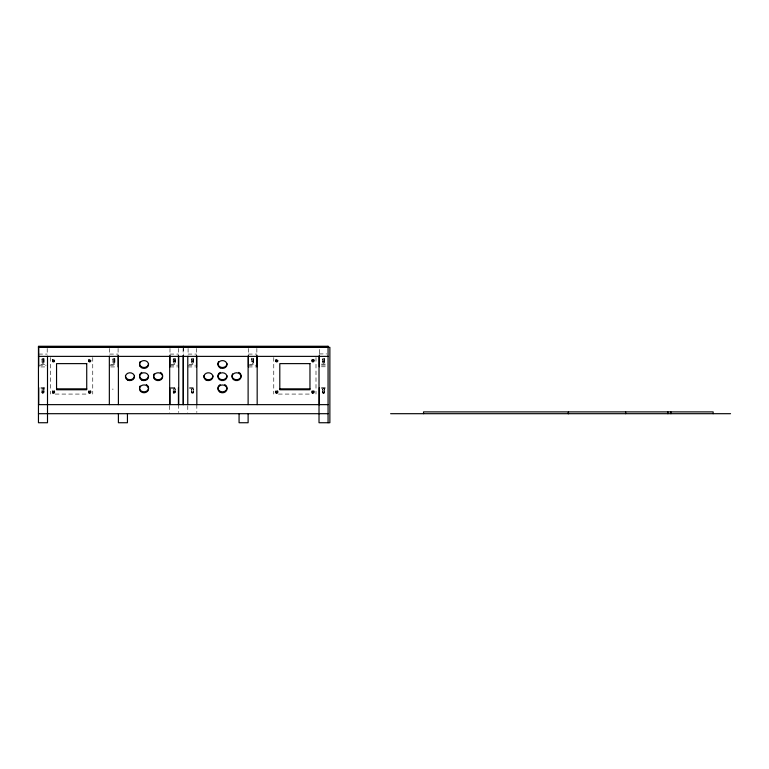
<?xml version="1.0" encoding="UTF-8"?>
<svg xmlns="http://www.w3.org/2000/svg" width="769" height="769" viewBox="0 0 769 769"><rect width="100%" height="100%" fill="white"/><g stroke="black" fill="none" stroke-linecap="round" stroke-linejoin="round"><path stroke-width="0.58" stroke-dasharray="3.85 2.88" d="M319.318 353.923L326.71 353.923M38.748 354.076L47.197 354.076M109.65 354.076L118.09 354.076M169.987 354.076L178.427 354.076M188.088 354.076L196.528 354.076M248.425 354.076L256.865 354.076M321.432 364.141L326.71 364.141M40.863 364.304L46.14 364.304M110.707 364.304L115.984 364.304M171.035 364.304L177.379 364.304M189.145 364.304L195.48 364.304M249.473 364.304L255.808 364.304M321.432 365.054L326.71 365.054M38.748 365.208L46.14 365.208M109.65 365.208L115.984 365.208M169.987 365.208L177.379 365.208M188.088 365.208L195.48 365.208M248.425 365.208L255.808 365.208M321.432 366.775L326.71 366.775M40.863 366.928L46.14 366.928M110.707 366.928L115.984 366.928M169.987 366.928L177.379 366.928M188.088 366.928L195.48 366.928M248.425 366.928L255.808 366.928M40.863 387.663L46.14 387.663M171.035 387.663L177.379 387.663M189.443 387.663L194.72 387.663M321.432 387.663L326.71 387.663M40.863 388.566L46.14 388.566M171.035 388.566L177.379 388.566M189.443 388.566L194.72 388.566M321.432 388.566L326.71 388.566M55.214 394.074L88.06 394.074M278.455 394.074L310.128 394.074M253.587 358.316L253.626 362.055A0.98 0.846 0 0 1 252.645 362.901A0.98 0.846 0 0 1 251.665 362.055L251.665 358.537A0.98 0.846 0 0 1 253.587 358.316L253.626 358.537M324.518 392.478L324.518 388.845A0.98 0.846 0 0 0 323.538 387.999A0.98 0.846 0 0 0 322.557 388.845L322.557 392.478M323.538 361.93L323.538 361.997A0.98 0.846 0 0 0 324.518 361.151M319.318 349.424L319.318 355.24M316.001 357.489L316.001 394.074M273.764 357.489L273.764 394.074M256.865 348.453L256.865 355.249M248.425 348.453L248.425 355.249M196.835 404.638L196.835 412.559M196.528 348.453L196.528 355.249M193.586 391.575A0.98 0.846 0 0 1 192.115 392.315A0.98 0.846 0 0 1 192.115 390.844A0.98 0.846 0 0 1 193.586 391.575L193.586 392.478M191.625 391.575L191.625 392.478M188.088 348.453L188.088 355.249M187.78 405.772L187.78 412.559M183.407 347.165L183.407 354.644M183.109 348.357L183.109 354.644M178.735 404.638L178.735 412.559M178.427 348.453L178.427 355.249M175.188 392.478A0.98 0.846 0 0 0 173.717 391.748A0.98 0.846 0 0 0 173.717 393.219A0.98 0.846 0 0 0 175.188 392.478L175.188 388.845A0.98 0.846 0 0 0 174.207 387.999A0.98 0.846 0 0 0 173.227 388.845L173.227 392.478M169.987 348.453L169.987 355.249M169.68 405.772L169.68 412.559M118.09 348.453L118.09 355.249M112.889 388.845L112.889 389.748M109.65 348.453L109.65 355.249M92.751 357.489L92.751 394.074M50.514 357.489L50.514 394.074M47.197 348.453L47.197 355.249M43.958 392.478A0.98 0.846 0 0 0 42.487 391.748A0.98 0.846 0 0 0 42.487 393.219A0.98 0.846 0 0 0 43.958 392.478L43.958 388.845A0.98 0.846 0 0 0 42.977 387.999A0.98 0.846 0 0 0 41.997 388.845L41.997 392.478M323.538 361.997A0.98 0.846 0 0 1 322.557 361.151M41.997 359.44A0.98 0.846 0 0 1 42.977 358.594A0.98 0.846 0 0 1 43.958 359.44M112.889 359.44A0.98 0.846 0 0 1 113.87 358.594A0.98 0.846 0 0 1 114.85 359.44M251.665 359.44A0.98 0.846 0 0 1 252.645 358.594A0.98 0.846 0 0 1 253.626 359.44M322.557 359.44A0.98 0.846 0 0 1 323.538 358.594A0.98 0.846 0 0 1 324.518 359.44M324.518 391.459A0.98 0.846 0 0 1 323.538 392.305A0.98 0.846 0 0 1 322.557 391.459M43.958 391.459A0.98 0.846 0 0 1 42.977 392.305A0.98 0.846 0 0 1 41.997 391.459M322.557 389.748A0.98 0.846 0 0 1 323.538 388.903A0.98 0.846 0 0 1 324.518 389.748M324.518 392.363A0.98 0.846 0 0 1 323.538 393.209A0.98 0.846 0 0 1 322.557 392.363M43.958 392.363A0.98 0.846 0 0 1 42.977 393.209A0.98 0.846 0 0 1 41.997 392.363M41.997 389.748A0.98 0.846 0 0 1 42.977 388.903A0.98 0.846 0 0 1 43.958 389.748M193.288 391.459A0.98 0.846 0 0 1 192.308 392.305A0.98 0.846 0 0 1 191.327 391.459M191.327 389.748A0.98 0.846 0 0 1 192.308 388.903A0.98 0.846 0 0 1 193.288 389.748M191.327 359.44A0.98 0.846 0 0 1 192.308 358.594A0.98 0.846 0 0 1 193.288 359.44M175.188 391.459A0.98 0.846 0 0 1 174.207 392.305A0.98 0.846 0 0 1 173.227 391.459M173.227 359.44A0.98 0.846 0 0 1 174.207 358.594A0.98 0.846 0 0 1 175.188 359.44M175.188 392.363A0.98 0.846 0 0 1 174.207 393.209A0.98 0.846 0 0 1 173.227 392.363M173.227 389.748A0.98 0.846 0 0 1 174.207 388.903A0.98 0.846 0 0 1 175.188 389.748M324.518 362.055L324.518 358.537A0.98 0.846 0 0 0 323.538 357.691A0.98 0.846 0 0 0 322.557 358.537L322.557 362.055A0.98 0.846 0 0 0 323.538 362.901A0.98 0.846 0 0 0 324.518 362.055M193.288 362.055L193.288 358.537A0.98 0.846 0 0 0 192.308 357.691A0.98 0.846 0 0 0 191.327 358.537L191.327 362.055A0.98 0.846 0 0 0 192.308 362.901A0.98 0.846 0 0 0 193.288 362.055M193.288 392.363L193.288 388.845A0.98 0.846 0 0 0 192.308 387.999A0.98 0.846 0 0 0 191.327 388.845L191.327 392.363A0.98 0.846 0 0 0 192.308 393.209A0.98 0.846 0 0 0 193.288 392.363M175.188 362.055L175.188 358.537A0.98 0.846 0 0 0 174.207 357.691A0.98 0.846 0 0 0 173.227 358.537L173.227 362.055A0.98 0.846 0 0 0 174.207 362.901A0.98 0.846 0 0 0 175.188 362.055M114.85 362.055L114.85 358.537A0.98 0.846 0 0 0 113.87 357.691A0.98 0.846 0 0 0 112.889 358.537L112.889 362.055A0.98 0.846 0 0 0 113.87 362.901A0.98 0.846 0 0 0 114.85 362.055M43.958 362.055L43.958 358.537A0.98 0.846 0 0 0 42.977 357.691A0.98 0.846 0 0 0 41.997 358.537L41.997 362.055A0.98 0.846 0 0 0 42.977 362.901A0.98 0.846 0 0 0 43.958 362.055M191.817 363.256A0.98 0.98 0 0 0 193.288 362.401A0.98 0.98 0 0 0 191.817 361.555A0.98 0.98 0 0 0 191.817 363.256M191.817 361.122A0.98 0.846 0 0 0 193.288 360.382A0.98 0.846 0 0 0 191.817 359.652A0.98 0.846 0 0 0 191.817 361.122M191.817 362.026A0.98 0.846 0 0 0 193.288 361.286A0.98 0.846 0 0 0 191.817 360.555A0.98 0.846 0 0 0 191.817 362.026M173.717 363.256A0.98 0.98 0 0 0 175.188 362.401A0.98 0.98 0 0 0 173.717 361.555A0.98 0.98 0 0 0 173.717 363.256M173.717 361.122A0.98 0.846 0 0 0 175.188 360.382A0.98 0.846 0 0 0 173.717 359.652A0.98 0.846 0 0 0 173.717 361.122M173.717 361.882A0.98 0.846 0 0 0 175.188 361.151A0.98 0.846 0 0 0 173.717 360.411A0.98 0.846 0 0 0 173.717 361.882M173.361 391.998A0.98 0.846 0 0 0 175.053 391.998A0.98 0.846 0 0 0 174.207 390.729A0.98 0.846 0 0 0 173.361 391.998M191.76 392.911A0.98 0.846 0 0 0 193.461 392.911A0.98 0.846 0 0 0 192.606 391.632A0.98 0.846 0 0 0 191.76 392.911M252.155 363.256A0.98 0.98 0 0 0 253.626 362.401A0.98 0.98 0 0 0 252.155 361.555A0.98 0.98 0 0 0 252.155 363.256M252.155 361.122A0.98 0.846 0 0 0 253.626 360.382A0.98 0.846 0 0 0 252.155 359.652A0.98 0.846 0 0 0 252.155 361.122M252.155 362.026A0.98 0.846 0 0 0 253.626 361.286A0.98 0.846 0 0 0 252.155 360.555A0.98 0.846 0 0 0 252.155 362.026M42.487 392.315A0.98 0.846 0 0 0 43.958 391.575A0.98 0.846 0 0 0 42.487 390.844A0.98 0.846 0 0 0 42.487 392.315M322.692 392.911A0.98 0.846 0 0 0 324.393 392.911A0.98 0.846 0 0 0 323.538 391.632A0.98 0.846 0 0 0 322.692 392.911M323.047 392.315A0.98 0.846 0 0 0 324.518 391.575A0.98 0.846 0 0 0 323.047 390.844A0.98 0.846 0 0 0 323.047 392.315M42.122 362.891A0.98 0.98 0 0 0 43.823 362.891A0.98 0.98 0 0 0 42.977 361.42A0.98 0.98 0 0 0 42.122 362.891M42.487 361.122A0.98 0.846 0 0 0 43.958 360.382A0.98 0.846 0 0 0 42.487 359.652A0.98 0.846 0 0 0 42.487 361.122M42.487 362.026A0.98 0.846 0 0 0 43.958 361.286A0.98 0.846 0 0 0 42.487 360.555A0.98 0.846 0 0 0 42.487 362.026M113.024 362.891A0.98 0.98 0 0 0 114.716 362.891A0.98 0.98 0 0 0 113.87 361.42A0.98 0.98 0 0 0 113.024 362.891M113.379 361.122A0.98 0.846 0 0 0 114.85 360.382A0.98 0.846 0 0 0 113.379 359.652A0.98 0.846 0 0 0 113.379 361.122M113.379 362.026A0.98 0.846 0 0 0 114.85 361.286A0.98 0.846 0 0 0 113.379 360.555A0.98 0.846 0 0 0 113.379 362.026M323.047 363.093A0.98 0.98 0 0 0 324.518 362.247A0.98 0.98 0 0 0 323.047 361.401A0.98 0.98 0 0 0 323.047 363.093M323.047 360.959A0.98 0.846 0 0 0 324.518 360.228A0.98 0.846 0 0 0 323.047 359.488A0.98 0.846 0 0 0 323.047 360.959M322.692 361.555A0.98 0.846 0 0 0 324.393 361.555A0.98 0.846 0 0 0 323.538 360.286A0.98 0.846 0 0 0 322.692 361.555"/><path stroke-width="1.15" d="M38.45 347.165L183.109 347.165L183.109 346.261L38.45 346.261L38.45 422.739L47.505 422.739L47.505 356.374M38.45 347.319L329.872 347.319L329.872 422.739L319.02 422.739L319.02 356.374M38.45 356.374L328.065 356.374M56.55 388.845L86.724 388.845M279.801 388.845L309.965 388.845M38.45 404.638L328.065 404.638M38.45 413.693L328.065 413.693M390.614 413.693L730.55 413.693M146.302 384.538L147.148 385.279M713.142 413.693L713.142 411.886L568.483 411.886L568.483 413.693M670.904 411.886L670.904 413.693M667.886 411.886L667.886 413.693M625.658 411.886L625.658 413.693M568.185 413.693L568.185 411.886L423.527 411.886L423.527 413.693M328.065 347.319L328.065 422.739M319.318 355.086L319.318 366.775M319.318 387.663L319.318 404.638M257.173 356.374L257.173 404.638M256.865 355.191L256.865 366.928M248.425 355.191L248.425 366.928M248.118 356.374L248.118 404.638M248.118 413.693L248.118 422.739L239.072 422.739L239.072 413.693M196.835 356.374L196.835 404.638M196.528 355.191L196.528 366.928M187.78 356.374L187.78 404.638M183.407 355.547L183.407 404.638M183.109 355.547L183.109 404.638M178.735 356.374L178.735 404.638M178.427 355.191L178.427 366.928M178.427 387.663L178.427 404.638M169.987 355.191L169.987 366.928M169.987 387.663L169.987 404.638M169.68 356.374L169.68 404.638M127.443 413.693L127.443 422.739L118.397 422.739L118.397 413.693M118.397 356.374L118.397 404.638M118.09 355.191L118.09 366.928M109.342 356.374L109.342 404.638M38.748 347.319L38.748 366.928M38.748 387.663L38.748 404.638M238.813 372.388A4.527 3.922 0 0 1 240.476 377.742A4.527 3.922 0 0 1 234.295 379.175A4.527 3.922 0 0 1 232.632 373.821M212.926 375.781A4.527 3.922 0 0 1 208.399 379.703A4.527 3.922 0 0 1 203.872 375.781M226.999 375.781A4.527 3.922 0 0 1 220.213 379.175A4.527 3.922 0 0 1 220.213 372.388M226.999 363.593A4.527 3.922 0 0 1 221.309 367.371A4.527 3.922 0 0 1 218.559 361.632M224.74 384.577A4.527 3.922 0 0 1 224.74 391.363L222.472 391.892L220.213 391.363A4.527 3.922 0 0 1 220.213 384.577M160.375 372.388A4.527 3.922 0 0 1 162.038 377.742A4.527 3.922 0 0 1 155.857 379.175A4.527 3.922 0 0 1 154.194 373.821M134.488 375.781A4.527 3.922 0 0 1 129.961 379.703A4.527 3.922 0 0 1 125.434 375.781M148.561 363.593A4.527 3.922 0 0 1 142.871 367.371A4.527 3.922 0 0 1 140.121 361.632M148.561 375.781A4.527 3.922 0 0 1 141.775 379.175A4.527 3.922 0 0 1 141.775 372.388M147.956 385.98A4.527 3.922 0 0 1 146.302 391.325L144.043 391.854L141.775 391.325A4.527 3.922 0 0 1 140.121 385.98M313.675 359.507A0.98 0.846 0 0 1 313.675 360.709A0.98 0.846 0 0 1 312.291 360.709A0.98 0.846 0 0 1 312.291 359.507M277.724 360.325A0.98 0.846 0 0 1 276.292 360.844A0.98 0.846 0 0 1 276.09 359.507M277.474 390.854A0.98 0.846 0 0 1 277.474 392.055A0.98 0.846 0 0 1 276.09 392.055A0.98 0.846 0 0 1 276.09 390.854M313.675 390.854A0.98 0.846 0 0 1 313.675 392.055A0.98 0.846 0 0 1 312.291 392.055A0.98 0.846 0 0 1 312.291 390.854M90.684 360.325A0.98 0.846 0 0 1 88.791 360.325M88.791 359.882A0.98 0.846 0 0 1 89.041 359.507M90.425 390.854A0.98 0.846 0 0 1 90.223 392.19A0.98 0.846 0 0 1 88.791 391.681M88.791 391.238A0.98 0.846 0 0 1 89.041 390.854M54.224 390.854A0.98 0.846 0 0 1 54.022 392.19A0.98 0.846 0 0 1 52.59 391.681M52.59 391.238A0.98 0.846 0 0 1 52.84 390.854M54.484 360.325A0.98 0.846 0 0 1 52.59 360.325M52.59 359.882A0.98 0.846 0 0 1 52.84 359.507M328.065 346.261L183.407 346.261L183.407 347.165L328.065 347.165L328.065 346.261M86.724 363.622L56.55 363.622L56.55 389.748L86.724 389.748L86.724 363.622M309.965 363.622L279.801 363.622L279.801 389.748L309.965 389.748L309.965 363.622M147.956 386.884L146.302 385.442A4.527 3.922 0 0 0 139.583 388.162A4.527 3.922 0 0 0 144.822 392.699A4.527 3.922 0 0 0 147.956 386.884M232.632 378.646A4.527 3.922 0 0 0 240.476 378.646A4.527 3.922 0 0 0 236.554 372.763A4.527 3.922 0 0 0 232.632 378.646M220.213 367.89A4.527 3.922 0 0 0 226.999 364.496A4.527 3.922 0 0 0 220.213 361.103A4.527 3.922 0 0 0 220.213 367.89M218.559 378.646A4.527 3.922 0 0 0 226.394 378.646A4.527 3.922 0 0 0 222.472 372.763A4.527 3.922 0 0 0 218.559 378.646M206.14 380.078A4.527 3.922 0 0 0 212.926 376.685A4.527 3.922 0 0 0 206.14 373.292A4.527 3.922 0 0 0 206.14 380.078M220.213 392.277A4.527 3.922 0 0 0 226.999 388.874A4.527 3.922 0 0 0 220.213 385.48A4.527 3.922 0 0 0 220.213 392.277M141.775 380.078A4.527 3.922 0 0 0 148.561 376.685A4.527 3.922 0 0 0 141.775 373.292A4.527 3.922 0 0 0 141.775 380.078M127.702 380.078A4.527 3.922 0 0 0 134.488 376.685A4.527 3.922 0 0 0 127.702 373.292A4.527 3.922 0 0 0 127.702 380.078M140.121 366.457A4.527 3.922 0 0 0 147.956 366.457A4.527 3.922 0 0 0 144.043 360.574A4.527 3.922 0 0 0 140.121 366.457M154.194 378.646A4.527 3.922 0 0 0 162.038 378.646A4.527 3.922 0 0 0 158.116 372.763A4.527 3.922 0 0 0 154.194 378.646M312.291 361.613A0.98 0.846 0 0 0 313.925 361.228A0.98 0.846 0 0 0 312.723 360.19A0.98 0.846 0 0 0 312.291 361.613M312.291 392.959A0.98 0.846 0 0 0 313.925 392.584A0.98 0.846 0 0 0 312.723 391.546A0.98 0.846 0 0 0 312.291 392.959M276.09 392.959A0.98 0.846 0 0 0 277.724 392.584A0.98 0.846 0 0 0 276.523 391.546A0.98 0.846 0 0 0 276.09 392.959M276.09 361.613A0.98 0.846 0 0 0 277.724 361.228A0.98 0.846 0 0 0 276.523 360.19A0.98 0.846 0 0 0 276.09 361.613M89.041 361.613A0.98 0.846 0 0 0 90.684 361.228A0.98 0.846 0 0 0 89.483 360.19A0.98 0.846 0 0 0 89.041 361.613M52.84 361.613A0.98 0.846 0 0 0 54.484 361.228A0.98 0.846 0 0 0 53.282 360.19A0.98 0.846 0 0 0 52.84 361.613M52.84 392.959A0.98 0.846 0 0 0 54.484 392.584A0.98 0.846 0 0 0 53.282 391.546A0.98 0.846 0 0 0 52.84 392.959M89.041 392.959A0.98 0.846 0 0 0 90.684 392.584A0.98 0.846 0 0 0 89.483 391.546A0.98 0.846 0 0 0 89.041 392.959"/></g></svg>
